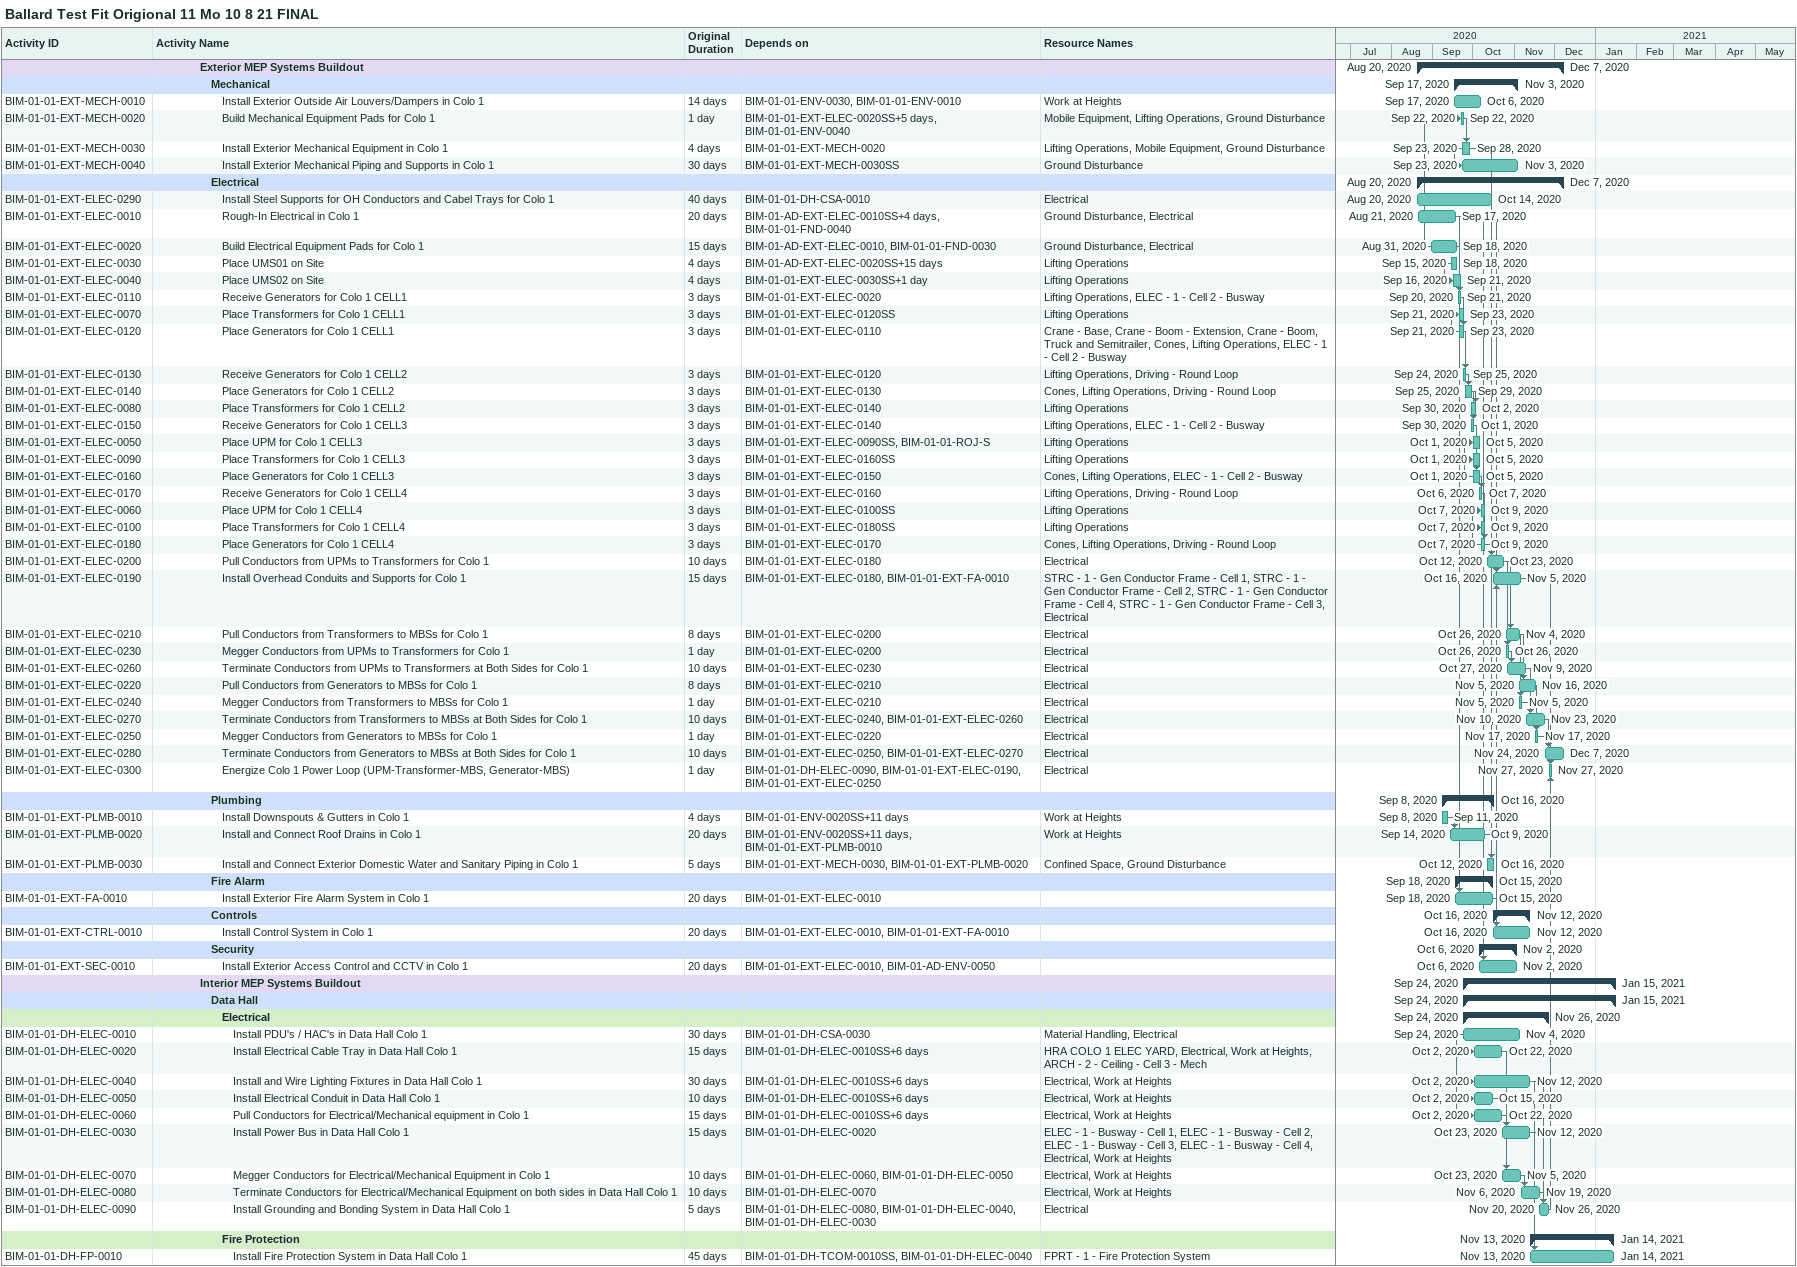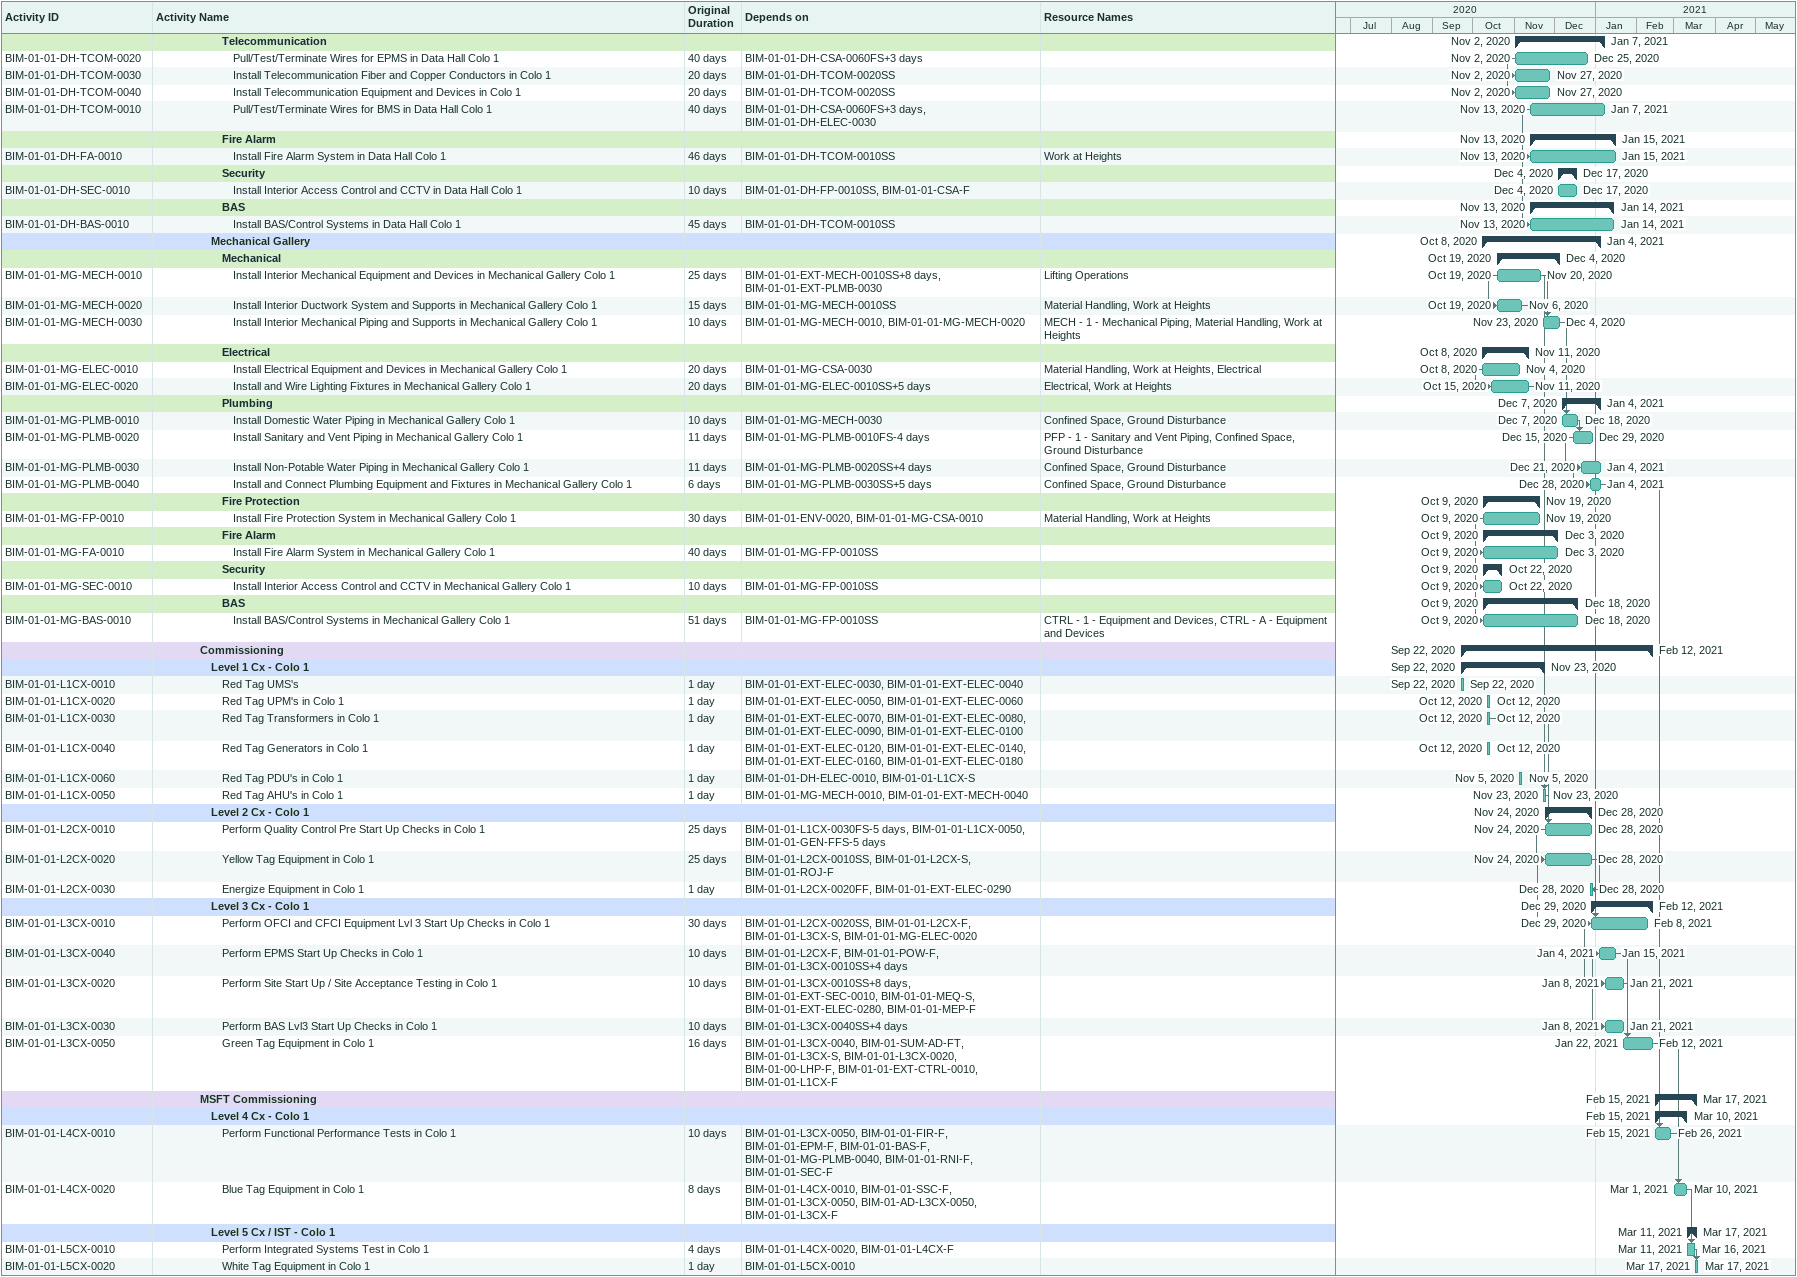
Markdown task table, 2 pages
Ballard Test Fit Origional 11 Mo 10 8 21 FINAL

| ID | Level | Task | Original duration | Start | Finish | Predecessors | Resources |
|---|---|---|---|---|---|---|---|
|  | 5 | **Exterior MEP Systems Buildout** |  | 2020-08-20 | 2020-12-07 |  |  |
|  | 6 | **Mechanical** |  | 2020-09-17 | 2020-11-03 |  |  |
| BIM-01-01-EXT-MECH-0010 | 7 | Install Exterior Outside Air Louvers/Dampers in Colo 1 | 14d | 2020-09-17 | 2020-10-06 | BIM-01-01-ENV-0030, BIM-01-01-ENV-0010 | Work at Heights |
| BIM-01-01-EXT-MECH-0020 | 7 | Build Mechanical Equipment Pads for Colo 1 | 1d | 2020-09-22 | 2020-09-22 | BIM-01-01-EXT-ELEC-0020SS+5d, BIM-01-01-ENV-0040 | Mobile Equipment, Lifting Operations, Ground Disturbance |
| BIM-01-01-EXT-MECH-0030 | 7 | Install Exterior Mechanical Equipment in Colo 1 | 4d | 2020-09-23 | 2020-09-28 | BIM-01-01-EXT-MECH-0020 | Lifting Operations, Mobile Equipment, Ground Disturbance |
| BIM-01-01-EXT-MECH-0040 | 7 | Install Exterior Mechanical Piping and Supports in Colo 1 | 30d | 2020-09-23 | 2020-11-03 | BIM-01-01-EXT-MECH-0030SS | Ground Disturbance |
|  | 6 | **Electrical** |  | 2020-08-20 | 2020-12-07 |  |  |
| BIM-01-01-EXT-ELEC-0290 | 7 | Install Steel Supports for OH Conductors and Cabel Trays for Colo 1 | 40d | 2020-08-20 | 2020-10-14 | BIM-01-01-DH-CSA-0010 | Electrical |
| BIM-01-01-EXT-ELEC-0010 | 7 | Rough-In Electrical in Colo 1 | 20d | 2020-08-21 | 2020-09-17 | BIM-01-AD-EXT-ELEC-0010SS+4d, BIM-01-01-FND-0040 | Ground Disturbance, Electrical |
| BIM-01-01-EXT-ELEC-0020 | 7 | Build Electrical Equipment Pads for Colo 1 | 15d | 2020-08-31 | 2020-09-18 | BIM-01-AD-EXT-ELEC-0010, BIM-01-01-FND-0030 | Ground Disturbance, Electrical |
| BIM-01-01-EXT-ELEC-0030 | 7 | Place UMS01 on Site | 4d | 2020-09-15 | 2020-09-18 | BIM-01-AD-EXT-ELEC-0020SS+15d | Lifting Operations |
| BIM-01-01-EXT-ELEC-0040 | 7 | Place UMS02 on Site | 4d | 2020-09-16 | 2020-09-21 | BIM-01-01-EXT-ELEC-0030SS+1d | Lifting Operations |
| BIM-01-01-EXT-ELEC-0110 | 7 | Receive Generators for Colo 1 CELL1 | 3d | 2020-09-20 | 2020-09-21 | BIM-01-01-EXT-ELEC-0020 | Lifting Operations, ELEC - 1 - Cell 2 - Busway |
| BIM-01-01-EXT-ELEC-0070 | 7 | Place Transformers for Colo 1 CELL1 | 3d | 2020-09-21 | 2020-09-23 | BIM-01-01-EXT-ELEC-0120SS | Lifting Operations |
| BIM-01-01-EXT-ELEC-0120 | 7 | Place Generators for Colo 1 CELL1 | 3d | 2020-09-21 | 2020-09-23 | BIM-01-01-EXT-ELEC-0110 | Crane - Base, Crane - Boom - Extension, Crane - Boom, Truck and Semitrailer, Cones, Lifting Operations, ELEC - 1 - Cell 2 - Busway |
| BIM-01-01-EXT-ELEC-0130 | 7 | Receive Generators for Colo 1 CELL2 | 3d | 2020-09-24 | 2020-09-25 | BIM-01-01-EXT-ELEC-0120 | Lifting Operations, Driving - Round Loop |
| BIM-01-01-EXT-ELEC-0140 | 7 | Place Generators for Colo 1 CELL2 | 3d | 2020-09-25 | 2020-09-29 | BIM-01-01-EXT-ELEC-0130 | Cones, Lifting Operations, Driving - Round Loop |
| BIM-01-01-EXT-ELEC-0080 | 7 | Place Transformers for Colo 1 CELL2 | 3d | 2020-09-30 | 2020-10-02 | BIM-01-01-EXT-ELEC-0140 | Lifting Operations |
| BIM-01-01-EXT-ELEC-0150 | 7 | Receive Generators for Colo 1 CELL3 | 3d | 2020-09-30 | 2020-10-01 | BIM-01-01-EXT-ELEC-0140 | Lifting Operations, ELEC - 1 - Cell 2 - Busway |
| BIM-01-01-EXT-ELEC-0050 | 7 | Place UPM for Colo 1 CELL3 | 3d | 2020-10-01 | 2020-10-05 | BIM-01-01-EXT-ELEC-0090SS, BIM-01-01-ROJ-S | Lifting Operations |
| BIM-01-01-EXT-ELEC-0090 | 7 | Place Transformers for Colo 1 CELL3 | 3d | 2020-10-01 | 2020-10-05 | BIM-01-01-EXT-ELEC-0160SS | Lifting Operations |
| BIM-01-01-EXT-ELEC-0160 | 7 | Place Generators for Colo 1 CELL3 | 3d | 2020-10-01 | 2020-10-05 | BIM-01-01-EXT-ELEC-0150 | Cones, Lifting Operations, ELEC - 1 - Cell 2 - Busway |
| BIM-01-01-EXT-ELEC-0170 | 7 | Receive Generators for Colo 1 CELL4 | 3d | 2020-10-06 | 2020-10-07 | BIM-01-01-EXT-ELEC-0160 | Lifting Operations, Driving - Round Loop |
| BIM-01-01-EXT-ELEC-0060 | 7 | Place UPM for Colo 1 CELL4 | 3d | 2020-10-07 | 2020-10-09 | BIM-01-01-EXT-ELEC-0100SS | Lifting Operations |
| BIM-01-01-EXT-ELEC-0100 | 7 | Place Transformers for Colo 1 CELL4 | 3d | 2020-10-07 | 2020-10-09 | BIM-01-01-EXT-ELEC-0180SS | Lifting Operations |
| BIM-01-01-EXT-ELEC-0180 | 7 | Place Generators for Colo 1 CELL4 | 3d | 2020-10-07 | 2020-10-09 | BIM-01-01-EXT-ELEC-0170 | Cones, Lifting Operations, Driving - Round Loop |
| BIM-01-01-EXT-ELEC-0200 | 7 | Pull Conductors from UPMs to Transformers for Colo 1 | 10d | 2020-10-12 | 2020-10-23 | BIM-01-01-EXT-ELEC-0180 | Electrical |
| BIM-01-01-EXT-ELEC-0190 | 7 | Install Overhead Conduits and Supports for Colo 1 | 15d | 2020-10-16 | 2020-11-05 | BIM-01-01-EXT-ELEC-0180, BIM-01-01-EXT-FA-0010 | STRC - 1 - Gen Conductor Frame - Cell 1, STRC - 1 - Gen Conductor Frame - Cell 2, STRC - 1 - Gen Conductor Frame - Cell 4, STRC - 1 - Gen Conductor Frame - Cell 3, Electrical |
| BIM-01-01-EXT-ELEC-0210 | 7 | Pull Conductors from Transformers to MBSs for Colo 1 | 8d | 2020-10-26 | 2020-11-04 | BIM-01-01-EXT-ELEC-0200 | Electrical |
| BIM-01-01-EXT-ELEC-0230 | 7 | Megger Conductors from UPMs to Transformers for Colo 1 | 1d | 2020-10-26 | 2020-10-26 | BIM-01-01-EXT-ELEC-0200 | Electrical |
| BIM-01-01-EXT-ELEC-0260 | 7 | Terminate Conductors from UPMs to Transformers at Both Sides for Colo 1 | 10d | 2020-10-27 | 2020-11-09 | BIM-01-01-EXT-ELEC-0230 | Electrical |
| BIM-01-01-EXT-ELEC-0220 | 7 | Pull Conductors from Generators to MBSs for Colo 1 | 8d | 2020-11-05 | 2020-11-16 | BIM-01-01-EXT-ELEC-0210 | Electrical |
| BIM-01-01-EXT-ELEC-0240 | 7 | Megger Conductors from Transformers to MBSs for Colo 1 | 1d | 2020-11-05 | 2020-11-05 | BIM-01-01-EXT-ELEC-0210 | Electrical |
| BIM-01-01-EXT-ELEC-0270 | 7 | Terminate Conductors from Transformers to MBSs at Both Sides for Colo 1 | 10d | 2020-11-10 | 2020-11-23 | BIM-01-01-EXT-ELEC-0240, BIM-01-01-EXT-ELEC-0260 | Electrical |
| BIM-01-01-EXT-ELEC-0250 | 7 | Megger Conductors from Generators to MBSs for Colo 1 | 1d | 2020-11-17 | 2020-11-17 | BIM-01-01-EXT-ELEC-0220 | Electrical |
| BIM-01-01-EXT-ELEC-0280 | 7 | Terminate Conductors from Generators to MBSs at Both Sides for Colo 1 | 10d | 2020-11-24 | 2020-12-07 | BIM-01-01-EXT-ELEC-0250, BIM-01-01-EXT-ELEC-0270 | Electrical |
| BIM-01-01-EXT-ELEC-0300 | 7 | Energize Colo 1 Power Loop (UPM-Transformer-MBS, Generator-MBS) | 1d | 2020-11-27 | 2020-11-27 | BIM-01-01-DH-ELEC-0090, BIM-01-01-EXT-ELEC-0190, BIM-01-01-EXT-ELEC-0250 | Electrical |
|  | 6 | **Plumbing** |  | 2020-09-08 | 2020-10-16 |  |  |
| BIM-01-01-EXT-PLMB-0010 | 7 | Install Downspouts & Gutters in Colo 1 | 4d | 2020-09-08 | 2020-09-11 | BIM-01-01-ENV-0020SS+11d | Work at Heights |
| BIM-01-01-EXT-PLMB-0020 | 7 | Install and Connect Roof Drains in Colo 1 | 20d | 2020-09-14 | 2020-10-09 | BIM-01-01-ENV-0020SS+11d, BIM-01-01-EXT-PLMB-0010 | Work at Heights |
| BIM-01-01-EXT-PLMB-0030 | 7 | Install and Connect Exterior Domestic Water and Sanitary Piping in Colo 1 | 5d | 2020-10-12 | 2020-10-16 | BIM-01-01-EXT-MECH-0030, BIM-01-01-EXT-PLMB-0020 | Confined Space, Ground Disturbance |
|  | 6 | **Fire Alarm** |  | 2020-09-18 | 2020-10-15 |  |  |
| BIM-01-01-EXT-FA-0010 | 7 | Install Exterior Fire Alarm System in Colo 1 | 20d | 2020-09-18 | 2020-10-15 | BIM-01-01-EXT-ELEC-0010 |  |
|  | 6 | **Controls** |  | 2020-10-16 | 2020-11-12 |  |  |
| BIM-01-01-EXT-CTRL-0010 | 7 | Install Control System in Colo 1 | 20d | 2020-10-16 | 2020-11-12 | BIM-01-01-EXT-ELEC-0010, BIM-01-01-EXT-FA-0010 |  |
|  | 6 | **Security** |  | 2020-10-06 | 2020-11-02 |  |  |
| BIM-01-01-EXT-SEC-0010 | 7 | Install Exterior Access Control and CCTV in Colo 1 | 20d | 2020-10-06 | 2020-11-02 | BIM-01-01-EXT-ELEC-0010, BIM-01-AD-ENV-0050 |  |
|  | 5 | **Interior MEP Systems Buildout** |  | 2020-09-24 | 2021-01-15 |  |  |
|  | 6 | **Data Hall** |  | 2020-09-24 | 2021-01-15 |  |  |
|  | 7 | **Electrical** |  | 2020-09-24 | 2020-11-26 |  |  |
| BIM-01-01-DH-ELEC-0010 | 8 | Install PDU's / HAC's in Data Hall Colo 1 | 30d | 2020-09-24 | 2020-11-04 | BIM-01-01-DH-CSA-0030 | Material Handling, Electrical |
| BIM-01-01-DH-ELEC-0020 | 8 | Install Electrical Cable Tray in Data Hall Colo 1 | 15d | 2020-10-02 | 2020-10-22 | BIM-01-01-DH-ELEC-0010SS+6d | HRA COLO 1 ELEC YARD, Electrical, Work at Heights, ARCH - 2 - Ceiling - Cell 3 - Mech |
| BIM-01-01-DH-ELEC-0040 | 8 | Install and Wire Lighting Fixtures in Data Hall Colo 1 | 30d | 2020-10-02 | 2020-11-12 | BIM-01-01-DH-ELEC-0010SS+6d | Electrical, Work at Heights |
| BIM-01-01-DH-ELEC-0050 | 8 | Install Electrical Conduit in Data Hall Colo 1 | 10d | 2020-10-02 | 2020-10-15 | BIM-01-01-DH-ELEC-0010SS+6d | Electrical, Work at Heights |
| BIM-01-01-DH-ELEC-0060 | 8 | Pull Conductors for Electrical/Mechanical equipment in Colo 1 | 15d | 2020-10-02 | 2020-10-22 | BIM-01-01-DH-ELEC-0010SS+6d | Electrical, Work at Heights |
| BIM-01-01-DH-ELEC-0030 | 8 | Install Power Bus in Data Hall Colo 1 | 15d | 2020-10-23 | 2020-11-12 | BIM-01-01-DH-ELEC-0020 | ELEC - 1 - Busway - Cell 1, ELEC - 1 - Busway - Cell 2, ELEC - 1 - Busway - Cell 3, ELEC - 1 - Busway - Cell 4, Electrical, Work at Heights |
| BIM-01-01-DH-ELEC-0070 | 8 | Megger Conductors for Electrical/Mechanical Equipment in Colo 1 | 10d | 2020-10-23 | 2020-11-05 | BIM-01-01-DH-ELEC-0060, BIM-01-01-DH-ELEC-0050 | Electrical, Work at Heights |
| BIM-01-01-DH-ELEC-0080 | 8 | Terminate Conductors for Electrical/Mechanical Equipment on both sides in Data Hall Colo 1 | 10d | 2020-11-06 | 2020-11-19 | BIM-01-01-DH-ELEC-0070 | Electrical, Work at Heights |
| BIM-01-01-DH-ELEC-0090 | 8 | Install Grounding and Bonding System in Data Hall Colo 1 | 5d | 2020-11-20 | 2020-11-26 | BIM-01-01-DH-ELEC-0080, BIM-01-01-DH-ELEC-0040, BIM-01-01-DH-ELEC-0030 | Electrical |
|  | 7 | **Fire Protection** |  | 2020-11-13 | 2021-01-14 |  |  |
| BIM-01-01-DH-FP-0010 | 8 | Install Fire Protection System in Data Hall Colo 1 | 45d | 2020-11-13 | 2021-01-14 | BIM-01-01-DH-TCOM-0010SS, BIM-01-01-DH-ELEC-0040 | FPRT - 1 - Fire Protection System |
|  | 7 | **Telecommunication** |  | 2020-11-02 | 2021-01-07 |  |  |
| BIM-01-01-DH-TCOM-0020 | 8 | Pull/Test/Terminate Wires for EPMS in Data Hall Colo 1 | 40d | 2020-11-02 | 2020-12-25 | BIM-01-01-DH-CSA-0060FS+3d |  |
| BIM-01-01-DH-TCOM-0030 | 8 | Install Telecommunication Fiber and Copper Conductors in Colo 1 | 20d | 2020-11-02 | 2020-11-27 | BIM-01-01-DH-TCOM-0020SS |  |
| BIM-01-01-DH-TCOM-0040 | 8 | Install Telecommunication Equipment and Devices in Colo 1 | 20d | 2020-11-02 | 2020-11-27 | BIM-01-01-DH-TCOM-0020SS |  |
| BIM-01-01-DH-TCOM-0010 | 8 | Pull/Test/Terminate Wires for BMS in Data Hall Colo 1 | 40d | 2020-11-13 | 2021-01-07 | BIM-01-01-DH-CSA-0060FS+3d, BIM-01-01-DH-ELEC-0030 |  |
|  | 7 | **Fire Alarm** |  | 2020-11-13 | 2021-01-15 |  |  |
| BIM-01-01-DH-FA-0010 | 8 | Install Fire Alarm System in Data Hall Colo 1 | 46d | 2020-11-13 | 2021-01-15 | BIM-01-01-DH-TCOM-0010SS | Work at Heights |
|  | 7 | **Security** |  | 2020-12-04 | 2020-12-17 |  |  |
| BIM-01-01-DH-SEC-0010 | 8 | Install Interior Access Control and CCTV in Data Hall Colo 1 | 10d | 2020-12-04 | 2020-12-17 | BIM-01-01-DH-FP-0010SS, BIM-01-01-CSA-F |  |
|  | 7 | **BAS** |  | 2020-11-13 | 2021-01-14 |  |  |
| BIM-01-01-DH-BAS-0010 | 8 | Install BAS/Control Systems in Data Hall Colo 1 | 45d | 2020-11-13 | 2021-01-14 | BIM-01-01-DH-TCOM-0010SS |  |
|  | 6 | **Mechanical Gallery** |  | 2020-10-08 | 2021-01-04 |  |  |
|  | 7 | **Mechanical** |  | 2020-10-19 | 2020-12-04 |  |  |
| BIM-01-01-MG-MECH-0010 | 8 | Install Interior Mechanical Equipment and Devices in Mechanical Gallery Colo 1 | 25d | 2020-10-19 | 2020-11-20 | BIM-01-01-EXT-MECH-0010SS+8d, BIM-01-01-EXT-PLMB-0030 | Lifting Operations |
| BIM-01-01-MG-MECH-0020 | 8 | Install Interior Ductwork System and Supports in Mechanical Gallery Colo 1 | 15d | 2020-10-19 | 2020-11-06 | BIM-01-01-MG-MECH-0010SS | Material Handling, Work at Heights |
| BIM-01-01-MG-MECH-0030 | 8 | Install Interior Mechanical Piping and Supports in Mechanical Gallery Colo 1 | 10d | 2020-11-23 | 2020-12-04 | BIM-01-01-MG-MECH-0010, BIM-01-01-MG-MECH-0020 | MECH - 1 - Mechanical Piping, Material Handling, Work at Heights |
|  | 7 | **Electrical** |  | 2020-10-08 | 2020-11-11 |  |  |
| BIM-01-01-MG-ELEC-0010 | 8 | Install Electrical Equipment and Devices in Mechanical Gallery Colo 1 | 20d | 2020-10-08 | 2020-11-04 | BIM-01-01-MG-CSA-0030 | Material Handling, Work at Heights, Electrical |
| BIM-01-01-MG-ELEC-0020 | 8 | Install and Wire Lighting Fixtures in Mechanical Gallery Colo 1 | 20d | 2020-10-15 | 2020-11-11 | BIM-01-01-MG-ELEC-0010SS+5d | Electrical, Work at Heights |
|  | 7 | **Plumbing** |  | 2020-12-07 | 2021-01-04 |  |  |
| BIM-01-01-MG-PLMB-0010 | 8 | Install Domestic Water Piping in Mechanical Gallery Colo 1 | 10d | 2020-12-07 | 2020-12-18 | BIM-01-01-MG-MECH-0030 | Confined Space, Ground Disturbance |
| BIM-01-01-MG-PLMB-0020 | 8 | Install Sanitary and Vent Piping in Mechanical Gallery Colo 1 | 11d | 2020-12-15 | 2020-12-29 | BIM-01-01-MG-PLMB-0010FS-4d | PFP - 1 - Sanitary and Vent Piping, Confined Space, Ground Disturbance |
| BIM-01-01-MG-PLMB-0030 | 8 | Install Non-Potable Water Piping in Mechanical Gallery Colo 1 | 11d | 2020-12-21 | 2021-01-04 | BIM-01-01-MG-PLMB-0020SS+4d | Confined Space, Ground Disturbance |
| BIM-01-01-MG-PLMB-0040 | 8 | Install and Connect Plumbing Equipment and Fixtures in Mechanical Gallery Colo 1 | 6d | 2020-12-28 | 2021-01-04 | BIM-01-01-MG-PLMB-0030SS+5d | Confined Space, Ground Disturbance |
|  | 7 | **Fire Protection** |  | 2020-10-09 | 2020-11-19 |  |  |
| BIM-01-01-MG-FP-0010 | 8 | Install Fire Protection System in Mechanical Gallery Colo 1 | 30d | 2020-10-09 | 2020-11-19 | BIM-01-01-ENV-0020, BIM-01-01-MG-CSA-0010 | Material Handling, Work at Heights |
|  | 7 | **Fire Alarm** |  | 2020-10-09 | 2020-12-03 |  |  |
| BIM-01-01-MG-FA-0010 | 8 | Install Fire Alarm System in Mechanical Gallery Colo 1 | 40d | 2020-10-09 | 2020-12-03 | BIM-01-01-MG-FP-0010SS |  |
|  | 7 | **Security** |  | 2020-10-09 | 2020-10-22 |  |  |
| BIM-01-01-MG-SEC-0010 | 8 | Install Interior Access Control and CCTV in Mechanical Gallery Colo 1 | 10d | 2020-10-09 | 2020-10-22 | BIM-01-01-MG-FP-0010SS |  |
|  | 7 | **BAS** |  | 2020-10-09 | 2020-12-18 |  |  |
| BIM-01-01-MG-BAS-0010 | 8 | Install BAS/Control Systems in Mechanical Gallery Colo 1 | 51d | 2020-10-09 | 2020-12-18 | BIM-01-01-MG-FP-0010SS | CTRL - 1 - Equipment and Devices, CTRL - A - Equipment and Devices |
|  | 5 | **Commissioning** |  | 2020-09-22 | 2021-02-12 |  |  |
|  | 6 | **Level 1 Cx - Colo 1** |  | 2020-09-22 | 2020-11-23 |  |  |
| BIM-01-01-L1CX-0010 | 7 | Red Tag UMS's | 1d | 2020-09-22 | 2020-09-22 | BIM-01-01-EXT-ELEC-0030, BIM-01-01-EXT-ELEC-0040 |  |
| BIM-01-01-L1CX-0020 | 7 | Red Tag UPM's in Colo 1 | 1d | 2020-10-12 | 2020-10-12 | BIM-01-01-EXT-ELEC-0050, BIM-01-01-EXT-ELEC-0060 |  |
| BIM-01-01-L1CX-0030 | 7 | Red Tag Transformers in Colo 1 | 1d | 2020-10-12 | 2020-10-12 | BIM-01-01-EXT-ELEC-0070, BIM-01-01-EXT-ELEC-0080, BIM-01-01-EXT-ELEC-0090, BIM-01-01-EXT-ELEC-0100 |  |
| BIM-01-01-L1CX-0040 | 7 | Red Tag Generators in Colo 1 | 1d | 2020-10-12 | 2020-10-12 | BIM-01-01-EXT-ELEC-0120, BIM-01-01-EXT-ELEC-0140, BIM-01-01-EXT-ELEC-0160, BIM-01-01-EXT-ELEC-0180 |  |
| BIM-01-01-L1CX-0060 | 7 | Red Tag PDU's in Colo 1 | 1d | 2020-11-05 | 2020-11-05 | BIM-01-01-DH-ELEC-0010, BIM-01-01-L1CX-S |  |
| BIM-01-01-L1CX-0050 | 7 | Red Tag AHU's in Colo 1 | 1d | 2020-11-23 | 2020-11-23 | BIM-01-01-MG-MECH-0010, BIM-01-01-EXT-MECH-0040 |  |
|  | 6 | **Level 2 Cx - Colo 1** |  | 2020-11-24 | 2020-12-28 |  |  |
| BIM-01-01-L2CX-0010 | 7 | Perform Quality Control Pre Start Up Checks in Colo 1 | 25d | 2020-11-24 | 2020-12-28 | BIM-01-01-L1CX-0030FS-5d, BIM-01-01-L1CX-0050, BIM-01-01-GEN-FFS-5d |  |
| BIM-01-01-L2CX-0020 | 7 | Yellow Tag Equipment in Colo 1 | 25d | 2020-11-24 | 2020-12-28 | BIM-01-01-L2CX-0010SS, BIM-01-01-L2CX-S, BIM-01-01-ROJ-F |  |
| BIM-01-01-L2CX-0030 | 7 | Energize Equipment in Colo 1 | 1d | 2020-12-28 | 2020-12-28 | BIM-01-01-L2CX-0020FF, BIM-01-01-EXT-ELEC-0290 |  |
|  | 6 | **Level 3 Cx - Colo 1** |  | 2020-12-29 | 2021-02-12 |  |  |
| BIM-01-01-L3CX-0010 | 7 | Perform OFCI and CFCI Equipment Lvl 3 Start Up Checks in Colo 1 | 30d | 2020-12-29 | 2021-02-08 | BIM-01-01-L2CX-0020SS, BIM-01-01-L2CX-F, BIM-01-01-L3CX-S, BIM-01-01-MG-ELEC-0020 |  |
| BIM-01-01-L3CX-0040 | 7 | Perform EPMS Start Up Checks in Colo 1 | 10d | 2021-01-04 | 2021-01-15 | BIM-01-01-L2CX-F, BIM-01-01-POW-F, BIM-01-01-L3CX-0010SS+4d |  |
| BIM-01-01-L3CX-0020 | 7 | Perform Site Start Up / Site Acceptance Testing in Colo 1 | 10d | 2021-01-08 | 2021-01-21 | BIM-01-01-L3CX-0010SS+8d, BIM-01-01-EXT-SEC-0010, BIM-01-01-MEQ-S, BIM-01-01-EXT-ELEC-0280, BIM-01-01-MEP-F |  |
| BIM-01-01-L3CX-0030 | 7 | Perform BAS Lvl3 Start Up Checks in Colo 1 | 10d | 2021-01-08 | 2021-01-21 | BIM-01-01-L3CX-0040SS+4d |  |
| BIM-01-01-L3CX-0050 | 7 | Green Tag Equipment in Colo 1 | 16d | 2021-01-22 | 2021-02-12 | BIM-01-01-L3CX-0040, BIM-01-SUM-AD-FT, BIM-01-01-L3CX-S, BIM-01-01-L3CX-0020, BIM-01-00-LHP-F, BIM-01-01-EXT-CTRL-0010, BIM-01-01-L1CX-F |  |
|  | 5 | **MSFT Commissioning** |  | 2021-02-15 | 2021-03-17 |  |  |
|  | 6 | **Level 4 Cx - Colo 1** |  | 2021-02-15 | 2021-03-10 |  |  |
| BIM-01-01-L4CX-0010 | 7 | Perform Functional Performance Tests in Colo 1 | 10d | 2021-02-15 | 2021-02-26 | BIM-01-01-L3CX-0050, BIM-01-01-FIR-F, BIM-01-01-EPM-F, BIM-01-01-BAS-F, BIM-01-01-MG-PLMB-0040, BIM-01-01-RNI-F, BIM-01-01-SEC-F |  |
| BIM-01-01-L4CX-0020 | 7 | Blue Tag Equipment in Colo 1 | 8d | 2021-03-01 | 2021-03-10 | BIM-01-01-L4CX-0010, BIM-01-01-SSC-F, BIM-01-01-L3CX-0050, BIM-01-AD-L3CX-0050, BIM-01-01-L3CX-F |  |
|  | 6 | **Level 5 Cx / IST - Colo 1** |  | 2021-03-11 | 2021-03-17 |  |  |
| BIM-01-01-L5CX-0010 | 7 | Perform Integrated Systems Test in Colo 1 | 4d | 2021-03-11 | 2021-03-16 | BIM-01-01-L4CX-0020, BIM-01-01-L4CX-F |  |
| BIM-01-01-L5CX-0020 | 7 | White Tag Equipment in Colo 1 | 1d | 2021-03-17 | 2021-03-17 | BIM-01-01-L5CX-0010 |  |
